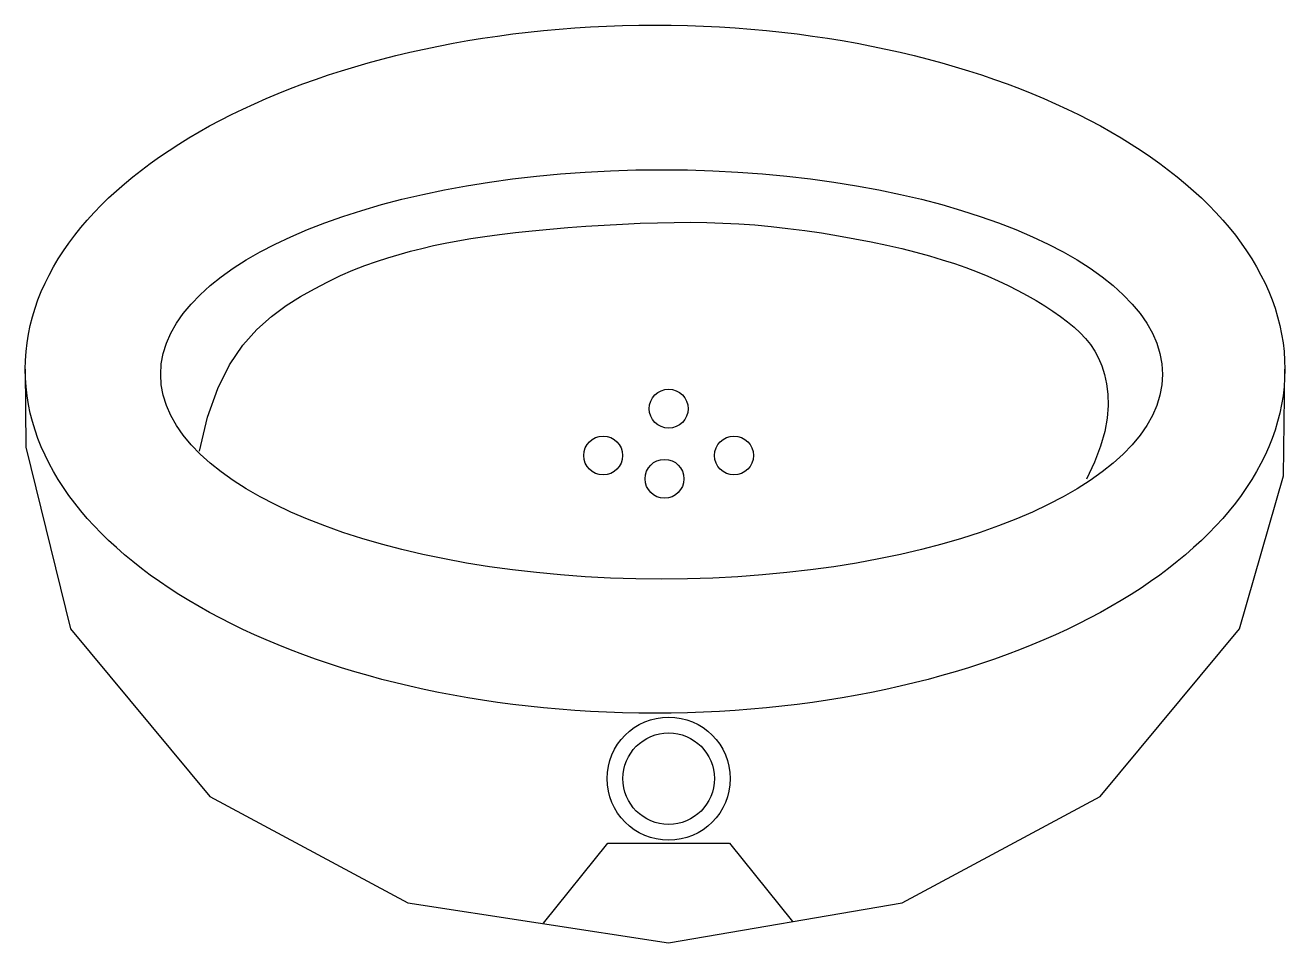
# Model space of a CAD drawing. Extents: x -0.189 to 0.181, y 0 to 0.27.
import ezdxf

# ---------------------------------------------------------------- set-up
doc = ezdxf.new("R2010")
doc.units = 0
doc.header["$MEASUREMENT"] = 0
doc.layers.get('0').update_dxf_attribs({"color": 8, "linetype": 'CONTINUOUS'})

msp = doc.modelspace()

# ---------------------------------------------------------------- linework, layer by layer
for p, q in [((-0.03678, 0.00574), (-0.01788, 0.02931)), ((-0.01788, 0.02931), (0.01788, 0.02931)), ((0.01788, 0.02931), (0.03638, 0.00625))]:
    msp.add_line(p, q)
for points in [[(-0.13793, 0.1446), (-0.13557, 0.1546), (-0.13258, 0.16299), (-0.1291, 0.16997), (-0.12523, 0.17572), (-0.12109, 0.18041), (-0.11679, 0.18424), (-0.11246, 0.18739), (-0.10821, 0.19005), (-0.10413, 0.19237), (-0.10022, 0.19442), (-0.09646, 0.19621), (-0.09283, 0.19778), (-0.08931, 0.19916), (-0.08588, 0.20039), (-0.08252, 0.20148), (-0.07919, 0.20247), (-0.07589, 0.20339), (-0.07256, 0.20424), (-0.06917, 0.20503), (-0.06567, 0.20577), (-0.06202, 0.20646), (-0.05817, 0.20711), (-0.05409, 0.20772), (-0.04972, 0.2083), (-0.04504, 0.20886), (-0.0401, 0.20939), (-0.03496, 0.20988), (-0.02967, 0.21033), (-0.02431, 0.21074), (-0.01894, 0.21109), (-0.01361, 0.21139), (-0.00839, 0.21162), (-0.00332, 0.21179), (0.00161, 0.21189), (0.00643, 0.2119), (0.01118, 0.21184), (0.0159, 0.21169), (0.02061, 0.21145), (0.02536, 0.21111), (0.03016, 0.21067), (0.03505, 0.21012), (0.04, 0.20948), (0.04496, 0.20876), (0.0499, 0.20795), (0.05476, 0.20708), (0.05952, 0.20615), (0.06412, 0.20518), (0.06852, 0.20416), (0.0727, 0.20311), (0.07666, 0.20203), (0.08042, 0.20091), (0.084, 0.19976), (0.08741, 0.19856), (0.09069, 0.19732), (0.09384, 0.19603), (0.09688, 0.1947), (0.09983, 0.19331), (0.10268, 0.19187), (0.10543, 0.19039), (0.10807, 0.18888), (0.11058, 0.18735), (0.11295, 0.18579), (0.11519, 0.18421), (0.11727, 0.18263), (0.1192, 0.18104), (0.12096, 0.17942), (0.12256, 0.17773), (0.124, 0.17594), (0.12528, 0.17402), (0.12639, 0.17194), (0.12734, 0.16965), (0.12812, 0.16714), (0.12873, 0.16437), (0.1291, 0.16132), (0.12918, 0.15798), (0.1289, 0.15433), (0.12819, 0.15035), (0.12698, 0.14603), (0.12522, 0.14136), (0.12283, 0.13631)], [(-0.18917, 0.16869), (-0.189, 0.14575), (-0.17582, 0.09232), (-0.13493, 0.04304), (-0.07668, 0.0118), (0, 0), (0.06865, 0.0118), (0.1269, 0.04304), (0.16779, 0.09232), (0.18077, 0.13738), (0.18114, 0.16869)]]:
    msp.add_lwpolyline(points)
for centre, radius in [((0, 0.15708), 0.00572), ((-0.01926, 0.14331), 0.00572), ((0.01921, 0.14331), 0.00572), ((-0.00122, 0.13647), 0.00572), ((0, 0.04828), 0.0181), ((0, 0.04828), 0.01346)]:
    msp.add_circle(centre, radius)
for centre, major_axis, ratio in [((-0.00401, 0.16869), (-0.18516, 0), 0.546485), ((-0.00207, 0.16717), (-0.14727, 0), 0.408793)]:
    msp.add_ellipse(centre, major_axis=major_axis, ratio=ratio)

doc.saveas('drawing.dxf')
